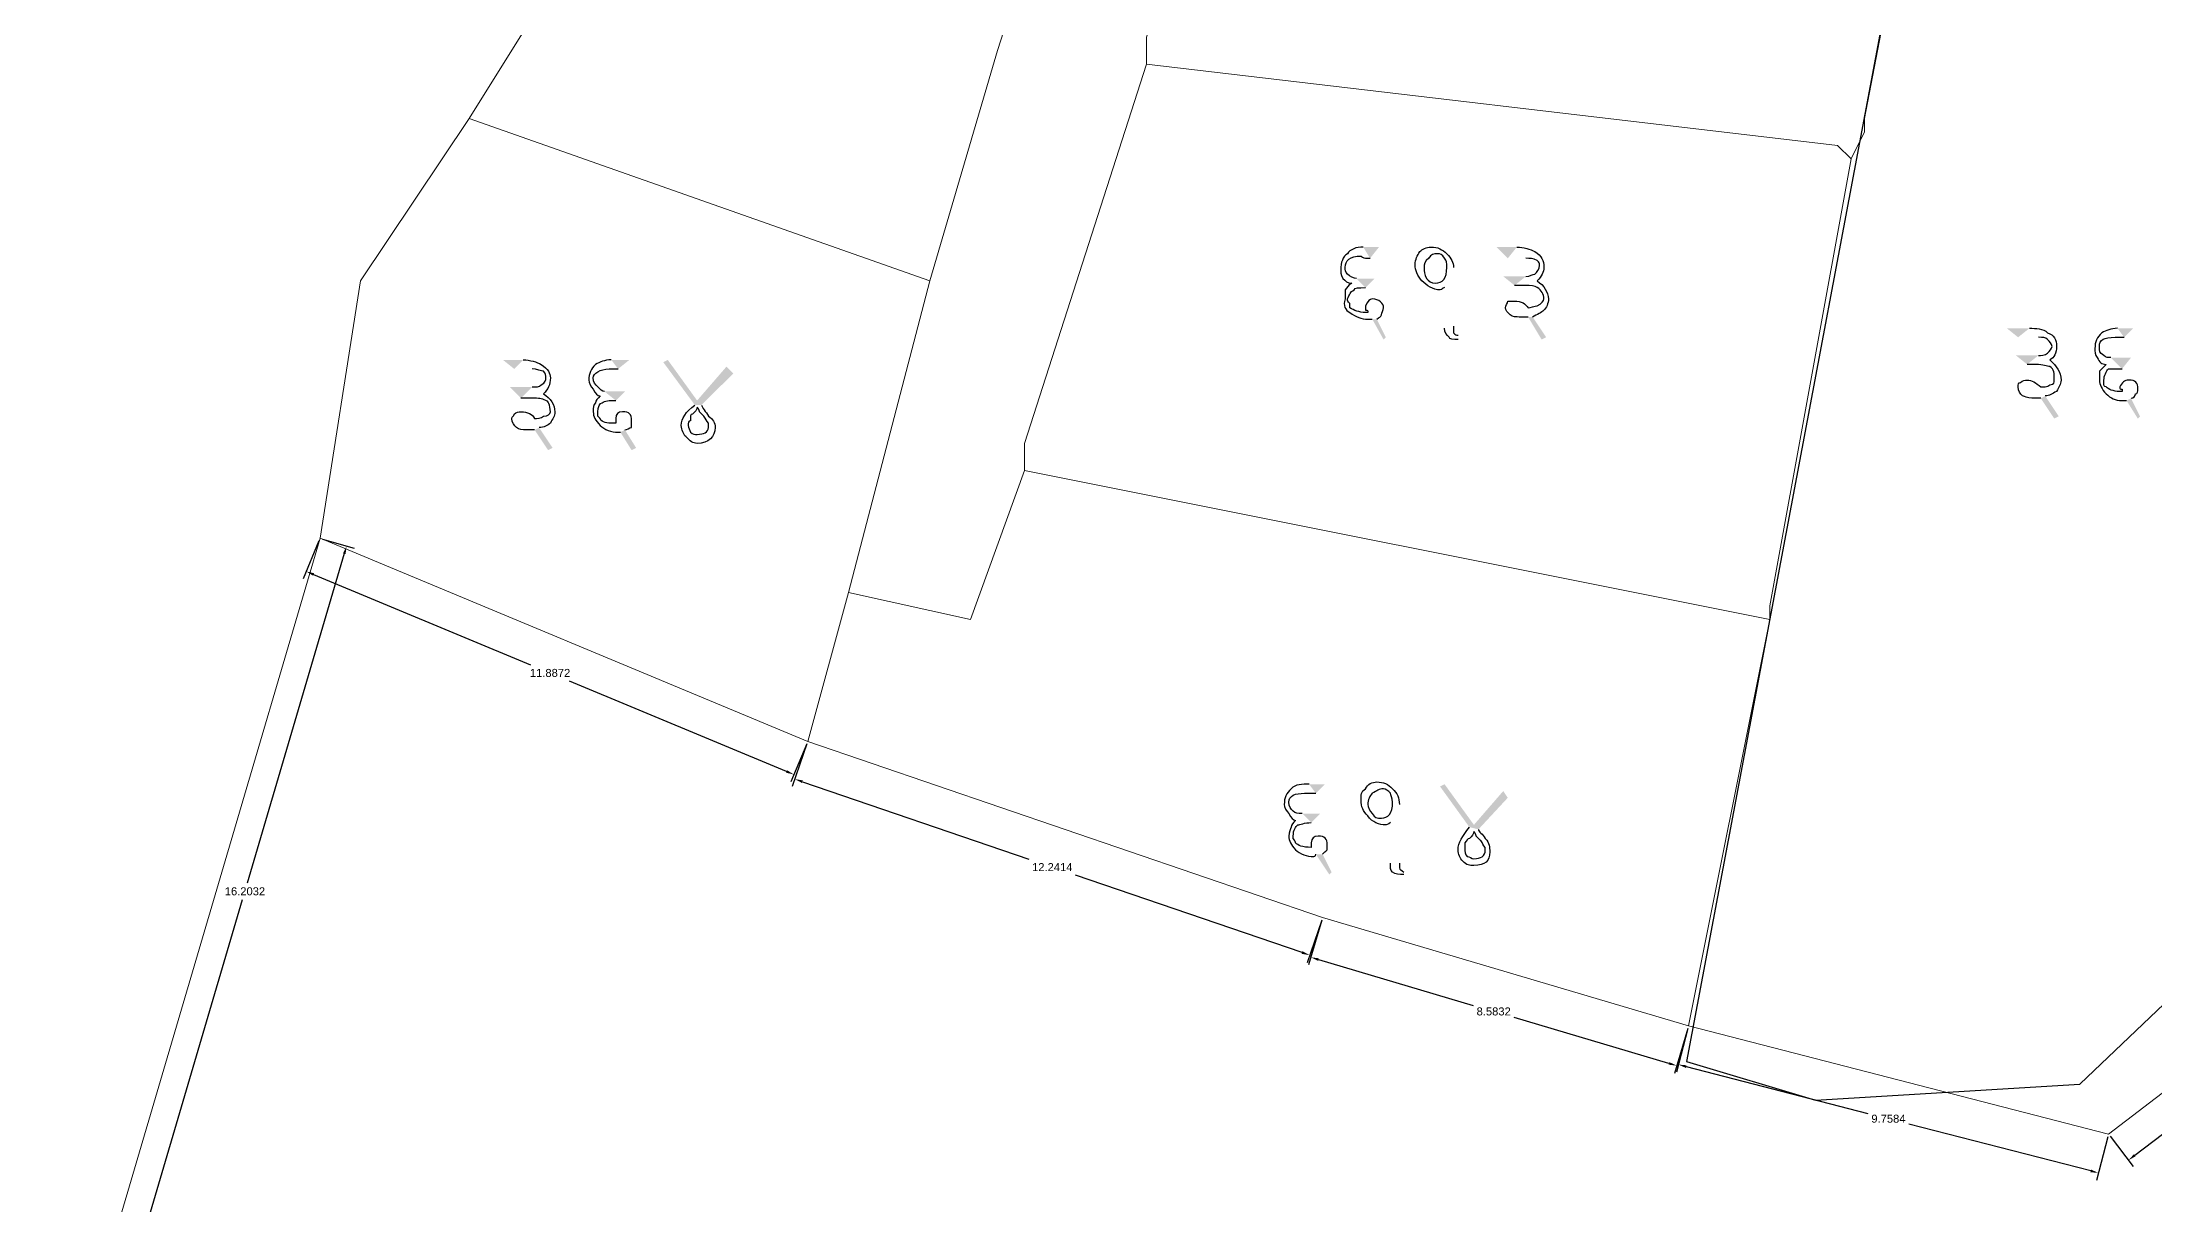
# Model space of a CAD drawing. Header units: metres. Extents: x 345912 to 349030, y 3061206 to 3061792.
# Drawn here: x 345987.88 to 346035.41, y 3061439.99 to 3061466.15 of the extents above; entities that cross this region are included whole.
import ezdxf

# ---------------------------------------------------------------- set-up
doc = ezdxf.new("R2010")
doc.units = ezdxf.units.M
doc.header["$MEASUREMENT"] = 0
doc.header["$PDMODE"] = 98
doc.header["$PDSIZE"] = 0.25
for name, color, linetype in [('Features', 5, 'Continuous'), ('PDF5_Geometry', 7, 'Continuous'), ('PDF5_Solid Fills', 7, 'Continuous')]:
    doc.layers.add(name, color=color, linetype=linetype)
doc.styles.get("Standard").update_dxf_attribs({"font": 'arial.ttf'})
doc.dimstyles.get("Standard").update_dxf_attribs({"dimtxt": 0.18, "dimasz": 0.18, "dimexe": 0.18, "dimexo": 0.0625, "dimgap": 0.09, "dimtad": 0, "dimtih": 1, "dimtoh": 1, "dimdec": 4, "dimzin": 0, "dimdsep": 46, "dimtxsty": 'Standard', "dimcen": 0.09, "dimadec": 0, "dimazin": 0, "dimtfac": 1, "dimtdec": 4, "dimtofl": 0, "dimtmove": 0, "dimatfit": 3, "dimfxl": 1, "dimtolj": 1, "dimtzin": 0, "dimarcsym": 0})

# ---------------------------------------------------------------- blocks, each defined once
blk = doc.blocks.new('*D44')
at = {"layer": 'Defpoints', "color": 0, "transparency": 16777216}
for p in [(345994.131, 3061454.992), (345989.559, 3061439.447), (345990.156, 3061439.272)]:
    blk.add_point(p, dxfattribs=at)
at = {"layer": 'Features', "color": 0, "lineweight": -2, "transparency": 16777216}
for p, q in [((345994.19, 3061454.974), (345994.901, 3061454.766)), ((345994.677, 3061454.644), (345992.495, 3061447.226)), ((345990.207, 3061439.444), (345992.388, 3061446.862)), ((345989.619, 3061439.43), (345990.329, 3061439.221))]:
    blk.add_line(p, q, dxfattribs=at)
at = {"layer": 'Features', "color": 0, "transparency": 16777216}
for points in [[(345994.648, 3061454.652), (345994.706, 3061454.635), (345994.728, 3061454.816)], [(345990.178, 3061439.453), (345990.235, 3061439.436), (345990.156, 3061439.272)]]:
    blk.add_solid(points, dxfattribs=at)
at = {"layer": 'Features', "color": 0, "transparency": 16777216, "insert": (345992.442, 3061447.044), "char_height": 0.18, "attachment_point": 5}
blk.add_mtext('\\A1;16.2032', dxfattribs=at)
blk = doc.blocks.new('*D57')
at = {"layer": 'Defpoints', "color": 0, "transparency": 16777216}
for p in [(346039.546, 3061445.543), (346034.364, 3061441.581), (346034.813, 3061440.994)]:
    blk.add_point(p, dxfattribs=at)
at = {"layer": 'Features', "color": 0, "lineweight": -2, "transparency": 16777216}
for p, q in [((346039.584, 3061445.494), (346040.104, 3061444.813)), ((346039.852, 3061444.847), (346037.642, 3061443.157)), ((346034.956, 3061441.103), (346037.166, 3061442.793)), ((346034.402, 3061441.531), (346034.922, 3061440.851))]:
    blk.add_line(p, q, dxfattribs=at)
at = {"layer": 'Features', "color": 0, "transparency": 16777216}
for points in [[(346039.833, 3061444.871), (346039.87, 3061444.823), (346039.995, 3061444.956)], [(346034.938, 3061441.127), (346034.974, 3061441.079), (346034.813, 3061440.994)]]:
    blk.add_solid(points, dxfattribs=at)
at = {"layer": 'Features', "color": 0, "transparency": 16777216, "insert": (346037.404, 3061442.975), "char_height": 0.18, "attachment_point": 5}
blk.add_mtext('\\A1;6.5230', dxfattribs=at)
blk = doc.blocks.new('*D58')
at = {"layer": 'Defpoints', "color": 0, "transparency": 16777216}
for p in [(346024.915, 3061444.019), (346024.69, 3061443.145), (346034.364, 3061441.581)]:
    blk.add_point(p, dxfattribs=at)
at = {"layer": 'Features', "color": 0, "lineweight": -2, "transparency": 16777216}
for p, q in [((346024.9, 3061443.959), (346024.645, 3061442.971)), ((346024.864, 3061443.1), (346028.951, 3061442.046)), ((346033.964, 3061440.752), (346029.877, 3061441.807)), ((346034.349, 3061441.52), (346034.094, 3061440.533))]:
    blk.add_line(p, q, dxfattribs=at)
at = {"layer": 'Features', "color": 0, "transparency": 16777216}
for points in [[(346024.872, 3061443.129), (346024.857, 3061443.071), (346024.69, 3061443.145)], [(346033.972, 3061440.781), (346033.957, 3061440.723), (346034.139, 3061440.707)]]:
    blk.add_solid(points, dxfattribs=at)
at = {"layer": 'Features', "color": 0, "transparency": 16777216, "insert": (346029.414, 3061441.926), "char_height": 0.18, "attachment_point": 5}
blk.add_mtext('\\A1;9.7584', dxfattribs=at)
blk = doc.blocks.new('*D59')
at = {"layer": 'Defpoints', "color": 0, "transparency": 16777216}
for p in [(346016.686, 3061446.458), (346016.42, 3061445.559), (346024.915, 3061444.019)]:
    blk.add_point(p, dxfattribs=at)
at = {"layer": 'Features', "color": 0, "lineweight": -2, "transparency": 16777216}
for p, q in [((346016.668, 3061446.398), (346016.368, 3061445.387)), ((346016.592, 3061445.508), (346020.072, 3061444.477)), ((346024.477, 3061443.172), (346020.997, 3061444.203)), ((346024.898, 3061443.959), (346024.598, 3061442.948))]:
    blk.add_line(p, q, dxfattribs=at)
at = {"layer": 'Features', "color": 0, "transparency": 16777216}
for points in [[(346016.601, 3061445.537), (346016.584, 3061445.48), (346016.42, 3061445.559)], [(346024.485, 3061443.201), (346024.468, 3061443.143), (346024.649, 3061443.121)]]:
    blk.add_solid(points, dxfattribs=at)
at = {"layer": 'Features', "color": 0, "transparency": 16777216, "insert": (346020.534, 3061444.34), "char_height": 0.18, "attachment_point": 5}
blk.add_mtext('\\A1;8.5832', dxfattribs=at)
blk = doc.blocks.new('*D60')
at = {"layer": 'Defpoints', "color": 0, "transparency": 16777216}
for p in [(346005.103, 3061450.42), (346004.813, 3061449.57), (346016.686, 3061446.458)]:
    blk.add_point(p, dxfattribs=at)
at = {"layer": 'Features', "color": 0, "lineweight": -2, "transparency": 16777216}
for p, q in [((346005.083, 3061450.361), (346004.754, 3061449.4)), ((346004.983, 3061449.512), (346010.079, 3061447.769)), ((346016.225, 3061445.666), (346011.129, 3061447.41)), ((346016.666, 3061446.399), (346016.337, 3061445.438))]:
    blk.add_line(p, q, dxfattribs=at)
at = {"layer": 'Features', "color": 0, "transparency": 16777216}
for points in [[(346004.993, 3061449.54), (346004.973, 3061449.484), (346004.813, 3061449.57)], [(346016.234, 3061445.695), (346016.215, 3061445.638), (346016.395, 3061445.608)]]:
    blk.add_solid(points, dxfattribs=at)
at = {"layer": 'Features', "color": 0, "transparency": 16777216, "insert": (346010.604, 3061447.589), "char_height": 0.18, "attachment_point": 5}
blk.add_mtext('\\A1;12.2414', dxfattribs=at)
blk = doc.blocks.new('*D61')
at = {"layer": 'Defpoints', "color": 0, "transparency": 16777216}
for p in [(345994.131, 3061454.992), (345993.819, 3061454.245), (346005.103, 3061450.42)]:
    blk.add_point(p, dxfattribs=at)
at = {"layer": 'Features', "color": 0, "lineweight": -2, "transparency": 16777216}
for p, q in [((345994.107, 3061454.934), (345993.75, 3061454.079)), ((345993.985, 3061454.176), (345998.869, 3061452.141)), ((346004.626, 3061449.742), (345999.742, 3061451.777)), ((346005.079, 3061450.362), (346004.723, 3061449.507))]:
    blk.add_line(p, q, dxfattribs=at)
at = {"layer": 'Features', "color": 0, "transparency": 16777216}
for points in [[(345993.997, 3061454.204), (345993.974, 3061454.148), (345993.819, 3061454.245)], [(346004.637, 3061449.77), (346004.614, 3061449.715), (346004.792, 3061449.673)]]:
    blk.add_solid(points, dxfattribs=at)
at = {"layer": 'Features', "color": 0, "transparency": 16777216, "insert": (345999.306, 3061451.959), "char_height": 0.18, "attachment_point": 5}
blk.add_mtext('\\A1;11.8872', dxfattribs=at)

msp = doc.modelspace()

# ---------------------------------------------------------------- hatches: boundary and pattern name
at = {"layer": 'PDF5_Solid Fills', "transparency": 33554559}
h = msp.add_hatch(color=256, dxfattribs=at)
h.paths.add_polyline_path([(346017.75254, 3061461.29123), (346017.95574, 3061461.54523), (346017.60014, 3061461.54523)], flags=0)
h.paths.add_polyline_path([(346017.80334, 3061459.91963), (346018.05734, 3061459.46243), (346018.10814, 3061459.51323), (346017.90494, 3061459.91963)], flags=0)
h.paths.add_polyline_path([(346017.65094, 3061460.63083), (346017.85414, 3061460.83403), (346017.44774, 3061460.83403)], flags=0)
h.paths.add_polyline_path([(346019.63214, 3061461.08803), (346019.63214, 3061459.76723)], flags=0)
h.paths.add_polyline_path([(346019.73374, 3061459.56403), (346019.73374, 3061459.46243)], flags=0)
h.paths.add_polyline_path([(346020.85134, 3061461.29123), (346020.59734, 3061461.54523), (346021.05454, 3061461.54523)], flags=0)
h.paths.add_polyline_path([(346021.41014, 3061459.97043), (346021.71494, 3061459.51323), (346021.61334, 3061459.46243), (346021.30854, 3061459.97043)], flags=0)
h.paths.add_polyline_path([(346021.00374, 3061460.68163), (346020.74974, 3061460.88483), (346021.25774, 3061460.88483)], flags=0)
h = msp.add_hatch(color=256, dxfattribs=at)
h.paths.add_polyline_path([(346032.33214, 3061459.51324), (346032.07814, 3061459.71644), (346032.58614, 3061459.71644)], flags=0)
h.paths.add_polyline_path([(346032.94174, 3061458.19244), (346033.24654, 3061457.73524), (346033.14494, 3061457.68444), (346032.84014, 3061458.14164)], flags=0)
h.paths.add_polyline_path([(346032.53534, 3061458.90364), (346032.28134, 3061459.10684), (346032.78934, 3061459.10684)], flags=0)
h.paths.add_polyline_path([(346034.71974, 3061459.51324), (346034.92294, 3061459.71644), (346034.56734, 3061459.71644)], flags=0)
h.paths.add_polyline_path([(346034.77054, 3061458.09084), (346035.02454, 3061457.68444), (346035.07534, 3061457.73524), (346034.87214, 3061458.14164)], flags=0)
h.paths.add_polyline_path([(346034.66894, 3061458.80204), (346034.87214, 3061459.05604), (346034.41494, 3061459.05604)], flags=0)
h = msp.add_hatch(color=256, dxfattribs=at)
h.paths.add_polyline_path([(345998.49933, 3061458.80204), (345998.24533, 3061459.00524), (345998.70253, 3061459.00524)], flags=0)
h.paths.add_polyline_path([(345999.05813, 3061457.48124), (345999.36293, 3061457.02404), (345999.26133, 3061456.97324), (345998.95653, 3061457.43044)], flags=0)
h.paths.add_polyline_path([(345998.65173, 3061458.14164), (345998.39773, 3061458.39564), (345998.90573, 3061458.39564)], flags=0)
h.paths.add_polyline_path([(346000.83613, 3061458.80204), (346001.09013, 3061459.00524), (346000.68373, 3061459.00524)], flags=0)
h.paths.add_polyline_path([(346000.88693, 3061457.37964), (346001.14093, 3061456.97324), (346001.24253, 3061457.02404), (346000.98853, 3061457.43044)], flags=0)
h.paths.add_polyline_path([(346000.78533, 3061458.09084), (346000.98853, 3061458.29404), (346000.53133, 3061458.29404)], flags=0)
h.paths.add_polyline_path([(346002.56333, 3061457.98924), (346001.85213, 3061458.95444), (346001.95373, 3061459.00524), (346002.61413, 3061458.09084), (346003.27453, 3061458.85284), (346003.42693, 3061458.70044), (346002.71573, 3061457.98924)], flags=0)
h = msp.add_hatch(color=256, dxfattribs=at)
h.paths.add_polyline_path([(346016.53334, 3061449.25164), (346016.73654, 3061449.45484), (346016.38094, 3061449.45484)], flags=0)
h.paths.add_polyline_path([(346016.53334, 3061447.88004), (346016.83814, 3061447.42284), (346016.88894, 3061447.47364), (346016.68574, 3061447.88004)], flags=0)
h.paths.add_polyline_path([(346016.43174, 3061448.59124), (346016.63494, 3061448.79444), (346016.22854, 3061448.79444)], flags=0)
h.paths.add_polyline_path([(346018.41294, 3061448.99764), (346018.41294, 3061447.67684)], flags=0)
h.paths.add_polyline_path([(346018.51454, 3061447.47364), (346018.51454, 3061447.42284)], flags=0)
h.paths.add_polyline_path([(346019.98774, 3061448.48964), (346019.32734, 3061449.40404), (346019.42894, 3061449.45484), (346020.08934, 3061448.54044), (346020.74974, 3061449.30244), (346020.85134, 3061449.15004), (346020.19094, 3061448.43884)], flags=0)

# ---------------------------------------------------------------- linework, layer by layer
at = {"layer": 'Features'}
msp.add_lwpolyline([(346032.53534, 3061483.94804), (346024.87015, 3061443.21466), (346027.77735, 3061442.34326), (346033.71798, 3061442.70616), (346035.6179, 3061444.51001), (346036.91594, 3061445.74622), (346045.85265, 3061451.25324), (346050.46043, 3061452.79732), (346059.90278, 3061464.97268), (346059.12793, 3061467.56854), (346059.12956, 3061469.2981), (346058.95092, 3061473.41915), (346060.41041, 3061480.11511), (346060.45177, 3061480.3071), (346053.06156, 3061481.89932), (346032.53534, 3061483.94804)], dxfattribs=at)
at = {"layer": 'PDF5_Geometry', "lineweight": 9}
for points in [[(346004.18894, 3061484.55764), (346000.83614, 3061472.97524), (345999.00733, 3061466.87924), (345997.48334, 3061464.44084), (345995.04494, 3061460.78324), (345994.13054, 3061454.99204), (345989.55854, 3061439.44724), (345988.03454, 3061434.26564), (345986.81534, 3061429.69364), (345984.37694, 3061420.85444), (345983.46254, 3061419.94004), (345975.23294, 3061419.63524), (345963.34574, 3061419.94004), (345961.82174, 3061420.54964), (345961.82174, 3061438.53284), (345963.34574, 3061454.38244), (345963.04094, 3061458.34484), (345961.82174, 3061473.88964), (345959.99294, 3061484.25284), (345962.12654, 3061484.86244), (345968.22254, 3061485.16724), (345977.36654, 3061485.16724), (345989.55854, 3061485.16724), (345999.31214, 3061484.55764)], [(346004.18894, 3061484.55764), (346000.83614, 3061472.97524), (345999.00733, 3061466.87924), (345997.48334, 3061464.44084), (345995.04494, 3061460.78324), (345994.13054, 3061454.99204), (345989.55854, 3061439.44724), (345988.03454, 3061434.26564), (345986.81534, 3061429.69364), (345984.37694, 3061420.85444), (345983.46254, 3061419.94004), (345975.23294, 3061419.63524), (345963.34574, 3061419.94004), (345961.82174, 3061420.54964), (345961.82174, 3061438.53284), (345963.34574, 3061454.38244), (345963.04094, 3061458.34484), (345961.82174, 3061473.88964), (345959.99294, 3061484.25284), (345962.12654, 3061484.86244), (345968.22254, 3061485.16724), (345977.36654, 3061485.16724), (345989.55854, 3061485.16724), (345999.31214, 3061484.55764)], [(346015.16174, 3061483.94804), (346009.37054, 3061465.96484), (346007.84653, 3061460.78324), (345997.48334, 3061464.44084), (345999.00733, 3061466.87924), (346000.83614, 3061472.97524), (346004.18894, 3061484.55764)], [(346015.16174, 3061483.94804), (346009.37054, 3061465.96484), (346007.84653, 3061460.78324), (345997.48334, 3061464.44084), (345999.00733, 3061466.87924), (346000.83614, 3061472.97524), (346004.18894, 3061484.55764)], [(346018.20974, 3061483.94804), (346015.77134, 3061476.32804), (346015.77134, 3061476.02324), (346015.77134, 3061475.71844), (346014.85694, 3061473.28004), (346012.72334, 3061466.26964), (346012.72334, 3061465.66004), (346009.98013, 3061457.12564), (346009.98013, 3061456.51604), (346008.76094, 3061453.16324), (346006.01774, 3061453.77284), (346007.84653, 3061460.78324), (346009.37054, 3061465.96484), (346015.16174, 3061483.94804)], [(346018.20974, 3061483.94804), (346015.77134, 3061476.32804), (346015.77134, 3061476.02324), (346015.77134, 3061475.71844), (346014.85694, 3061473.28004), (346012.72334, 3061466.26964), (346012.72334, 3061465.66004), (346009.98013, 3061457.12564), (346009.98013, 3061456.51604), (346008.76094, 3061453.16324), (346006.01774, 3061453.77284), (346007.84653, 3061460.78324), (346009.37054, 3061465.96484), (346015.16174, 3061483.94804)], [(346045.94653, 3061483.03364), (346040.76494, 3061453.46804), (346039.54574, 3061445.54324), (346034.36414, 3061441.58084), (346024.91534, 3061444.01924), (346026.74414, 3061453.16324), (346026.74414, 3061453.46804), (346028.57293, 3061463.52644), (346028.87774, 3061464.13604), (346028.87774, 3061464.44084), (346030.40174, 3061472.36564), (346030.70653, 3061474.19444), (346030.70653, 3061474.49924), (346032.53534, 3061483.94804)], [(346045.94653, 3061483.03364), (346040.76494, 3061453.46804), (346039.54574, 3061445.54324), (346034.36414, 3061441.58084), (346024.91534, 3061444.01924), (346026.74414, 3061453.16324), (346026.74414, 3061453.46804), (346028.57293, 3061463.52644), (346028.87774, 3061464.13604), (346028.87774, 3061464.44084), (346030.40174, 3061472.36564), (346030.70653, 3061474.19444), (346030.70653, 3061474.49924), (346032.53534, 3061483.94804)], [(346030.40174, 3061472.36564), (346028.87774, 3061464.44084), (346028.87774, 3061464.13604), (346028.57293, 3061463.52644), (346028.26814, 3061463.83123), (346012.72334, 3061465.66004), (346012.72334, 3061466.26964), (346014.85694, 3061473.28004)], [(346030.40174, 3061472.36564), (346028.87774, 3061464.44084), (346028.87774, 3061464.13604), (346028.57293, 3061463.52644), (346028.26814, 3061463.83123), (346012.72334, 3061465.66004), (346012.72334, 3061466.26964), (346014.85694, 3061473.28004)], [(346028.57293, 3061463.52644), (346026.74414, 3061453.46804), (346026.74414, 3061453.16324), (346009.98013, 3061456.51604), (346009.98013, 3061457.12564), (346012.72334, 3061465.66004), (346028.26814, 3061463.83123)], [(346028.57293, 3061463.52644), (346026.74414, 3061453.46804), (346026.74414, 3061453.16324), (346009.98013, 3061456.51604), (346009.98013, 3061457.12564), (346012.72334, 3061465.66004), (346028.26814, 3061463.83123)], [(346007.84653, 3061460.78324), (346006.01774, 3061453.77284), (346005.10334, 3061450.42004), (345994.13054, 3061454.99204), (345995.04494, 3061460.78324), (345997.48334, 3061464.44084)], [(346007.84653, 3061460.78324), (346006.01774, 3061453.77284), (346005.10334, 3061450.42004), (345994.13054, 3061454.99204), (345995.04494, 3061460.78324), (345997.48334, 3061464.44084)], [(346026.74414, 3061453.16324), (346024.91534, 3061444.01924), (346016.68574, 3061446.45764), (346005.10334, 3061450.42004), (346006.01774, 3061453.77284), (346008.76094, 3061453.16324), (346009.98013, 3061456.51604)], [(346026.74414, 3061453.16324), (346024.91534, 3061444.01924), (346016.68574, 3061446.45764), (346005.10334, 3061450.42004), (346006.01774, 3061453.77284), (346008.76094, 3061453.16324), (346009.98013, 3061456.51604)], [(346058.74814, 3061449.50564), (346056.91933, 3061435.78964), (346054.78574, 3061422.68324), (346022.17214, 3061428.47444), (345988.03454, 3061434.26564), (345989.55854, 3061439.44724), (345994.13054, 3061454.99204), (346005.10334, 3061450.42004), (346016.68574, 3061446.45764), (346024.91534, 3061444.01924), (346034.36414, 3061441.58084), (346039.54574, 3061445.54324), (346041.98414, 3061446.76244), (346045.03214, 3061449.81044), (346046.86094, 3061451.02964), (346049.29933, 3061451.33444), (346052.95694, 3061452.24884), (346059.66254, 3061455.60164)], [(346058.74814, 3061449.50564), (346056.91933, 3061435.78964), (346054.78574, 3061422.68324), (346022.17214, 3061428.47444), (345988.03454, 3061434.26564), (345989.55854, 3061439.44724), (345994.13054, 3061454.99204), (346005.10334, 3061450.42004), (346016.68574, 3061446.45764), (346024.91534, 3061444.01924), (346034.36414, 3061441.58084), (346039.54574, 3061445.54324), (346041.98414, 3061446.76244), (346045.03214, 3061449.81044), (346046.86094, 3061451.02964), (346049.29933, 3061451.33444), (346052.95694, 3061452.24884), (346059.66254, 3061455.60164)]]:
    msp.add_lwpolyline(points, close=True, dxfattribs=at)
at = {"layer": 'PDF5_Geometry', "lineweight": 25}
for points in [[(346017.60014, 3061461.54523), (346017.44774, 3061461.54523), (346017.29534, 3061461.49443), (346017.24454, 3061461.39283)], [(346018.87014, 3061461.44363), (346018.92094, 3061461.49443), (346019.02254, 3061461.54523), (346019.12414, 3061461.54523)], [(346019.12414, 3061461.54523), (346019.27654, 3061461.54523), (346019.37814, 3061461.49443), (346019.47974, 3061461.39283)], [(346021.05454, 3061461.54523), (346021.20694, 3061461.54523), (346021.35934, 3061461.49443), (346021.46094, 3061461.44363)], [(346017.24454, 3061461.39283), (346017.14294, 3061461.34203), (346017.09214, 3061461.18963), (346017.09214, 3061461.03723)], [(346017.09214, 3061461.03723), (346017.09214, 3061460.98643), (346017.09214, 3061460.93563), (346017.14294, 3061460.83403)], [(346017.19374, 3061461.08803), (346017.19374, 3061461.24043), (346017.29534, 3061461.34203), (346017.54934, 3061461.34203)], [(346017.24454, 3061460.93563), (346017.19374, 3061460.98643), (346017.19374, 3061461.03723), (346017.19374, 3061461.08803)], [(346017.54934, 3061461.34203), (346017.54934, 3061461.34203), (346017.60014, 3061461.29123), (346017.65094, 3061461.29123)], [(346017.65094, 3061461.29123), (346017.70174, 3061461.29123), (346017.75254, 3061461.29123), (346017.75254, 3061461.29123)], [(346018.76854, 3061461.13883), (346018.76854, 3061461.29123), (346018.81934, 3061461.34203), (346018.87014, 3061461.44363)], [(346018.92094, 3061460.78323), (346018.81934, 3061460.88483), (346018.76854, 3061461.03723), (346018.76854, 3061461.13883)], [(346019.07334, 3061461.29123), (346018.97174, 3061461.24043), (346018.97174, 3061461.13883), (346018.97174, 3061461.08803)], [(346018.97174, 3061461.08803), (346018.97174, 3061460.98643), (346018.97174, 3061460.93563), (346019.02254, 3061460.83403)], [(346019.27654, 3061461.39283), (346019.17494, 3061461.39283), (346019.12414, 3061461.39283), (346019.07334, 3061461.29123)], [(346019.22574, 3061460.73243), (346019.37814, 3061460.73243), (346019.47974, 3061460.83403), (346019.47974, 3061461.08803)], [(346019.42894, 3061461.29123), (346019.37814, 3061461.39283), (346019.32734, 3061461.39283), (346019.27654, 3061461.39283)], [(346019.47974, 3061461.08803), (346019.47974, 3061461.18963), (346019.47974, 3061461.24043), (346019.42894, 3061461.29123)], [(346019.47974, 3061461.39283), (346019.58134, 3061461.29123), (346019.63214, 3061461.18963), (346019.63214, 3061461.08803)], [(346021.51174, 3061461.24043), (346021.41014, 3061461.29123), (346021.35934, 3061461.29123), (346021.25774, 3061461.29123)], [(346021.46094, 3061461.44363), (346021.61334, 3061461.34203), (346021.66414, 3061461.24043), (346021.66414, 3061461.08803)], [(346021.46094, 3061460.93563), (346021.51174, 3061460.98643), (346021.56254, 3061461.03723), (346021.56254, 3061461.13883)], [(346021.56254, 3061461.13883), (346021.56254, 3061461.18963), (346021.56254, 3061461.18963), (346021.51174, 3061461.24043)], [(346021.66414, 3061461.08803), (346021.66414, 3061460.98643), (346021.61334, 3061460.88483), (346021.51174, 3061460.78323)], [(346017.14294, 3061460.83403), (346017.19374, 3061460.78323), (346017.24454, 3061460.73243), (346017.34614, 3061460.73243)], [(346017.34614, 3061460.73243), (346017.24454, 3061460.68163), (346017.24454, 3061460.63083), (346017.19374, 3061460.58003)], [(346017.19374, 3061460.58003), (346017.19374, 3061460.52923), (346017.19374, 3061460.42763), (346017.19374, 3061460.37683)], [(346017.44774, 3061460.83403), (346017.39694, 3061460.83403), (346017.29534, 3061460.88483), (346017.24454, 3061460.93563)], [(346017.24454, 3061460.37683), (346017.29534, 3061460.47843), (346017.29534, 3061460.52923), (346017.39694, 3061460.58003)], [(346017.39694, 3061460.58003), (346017.39694, 3061460.63083), (346017.49854, 3061460.63083), (346017.65094, 3061460.63083)], [(346019.32734, 3061460.58003), (346019.17494, 3061460.58003), (346019.02254, 3061460.68163), (346018.92094, 3061460.78323)], [(346019.02254, 3061460.83403), (346019.07334, 3061460.78323), (346019.12414, 3061460.73243), (346019.22574, 3061460.73243)], [(346019.42894, 3061460.63083), (346019.37814, 3061460.63083), (346019.37814, 3061460.58003), (346019.32734, 3061460.58003)], [(346021.10534, 3061460.68163), (346021.05454, 3061460.68163), (346021.05454, 3061460.68163), (346021.00374, 3061460.68163)], [(346021.25774, 3061460.68163), (346021.20694, 3061460.68163), (346021.15614, 3061460.68163), (346021.10534, 3061460.68163)], [(346021.25774, 3061460.88483), (346021.35934, 3061460.88483), (346021.41014, 3061460.93563), (346021.46094, 3061460.93563)], [(346021.51174, 3061460.63083), (346021.46094, 3061460.68163), (346021.35934, 3061460.68163), (346021.25774, 3061460.68163)], [(346021.51174, 3061460.78323), (346021.66414, 3061460.68163), (346021.76574, 3061460.52923), (346021.76574, 3061460.37683)], [(346021.66414, 3061460.37683), (346021.66414, 3061460.47843), (346021.61334, 3061460.58003), (346021.51174, 3061460.63083)], [(346017.19374, 3061460.37683), (346017.14294, 3061460.22443), (346017.19374, 3061460.12283), (346017.29534, 3061460.07203)], [(346017.29534, 3061460.27523), (346017.24454, 3061460.32603), (346017.24454, 3061460.32603), (346017.24454, 3061460.37683)], [(346017.29534, 3061460.17363), (346017.29534, 3061460.17363), (346017.29534, 3061460.22443), (346017.29534, 3061460.27523)], [(346017.65094, 3061460.07203), (346017.49854, 3061460.07203), (346017.39694, 3061460.12283), (346017.29534, 3061460.17363)], [(346017.29534, 3061460.07203), (346017.44774, 3061459.97043), (346017.54934, 3061459.91963), (346017.70174, 3061459.91963)], [(346017.80334, 3061460.37683), (346017.75254, 3061460.37683), (346017.70174, 3061460.32603), (346017.65094, 3061460.22443)], [(346017.65094, 3061460.22443), (346017.65094, 3061460.17363), (346017.65094, 3061460.17363), (346017.65094, 3061460.17363)], [(346017.65094, 3061460.17363), (346017.65094, 3061460.17363), (346017.65094, 3061460.12283), (346017.65094, 3061460.12283)], [(346017.65094, 3061460.12283), (346017.70174, 3061460.12283), (346017.70174, 3061460.12283), (346017.70174, 3061460.07203)], [(346017.70174, 3061460.07203), (346017.65094, 3061460.07203), (346017.65094, 3061460.07203), (346017.65094, 3061460.07203)], [(346018.05734, 3061460.17363), (346018.05734, 3061460.27523), (346017.95574, 3061460.37683), (346017.80334, 3061460.37683)], [(346018.00654, 3061460.02123), (346018.00654, 3061460.07203), (346018.05734, 3061460.12283), (346018.05734, 3061460.17363)], [(346020.80054, 3061460.17363), (346020.80054, 3061460.22443), (346020.85134, 3061460.27523), (346020.85134, 3061460.32603)], [(346020.90214, 3061460.02123), (346020.85134, 3061460.07203), (346020.80054, 3061460.12283), (346020.80054, 3061460.17363)], [(346020.85134, 3061460.32603), (346020.90214, 3061460.32603), (346020.95294, 3061460.32603), (346021.00374, 3061460.32603)], [(346021.00374, 3061460.32603), (346021.15614, 3061460.32603), (346021.25774, 3061460.27523), (346021.30854, 3061460.17363)], [(346021.30854, 3061460.17363), (346021.35934, 3061460.17363), (346021.46094, 3061460.22443), (346021.51174, 3061460.22443)], [(346021.66414, 3061460.12283), (346021.61334, 3061460.07203), (346021.51174, 3061460.02123), (346021.41014, 3061459.97043)], [(346021.51174, 3061460.22443), (346021.61334, 3061460.27523), (346021.66414, 3061460.32603), (346021.66414, 3061460.37683)], [(346021.76574, 3061460.37683), (346021.76574, 3061460.27523), (346021.71494, 3061460.17363), (346021.66414, 3061460.12283)], [(346017.70174, 3061459.91963), (346017.75254, 3061459.91963), (346017.75254, 3061459.91963), (346017.80334, 3061459.91963)], [(346017.90494, 3061459.91963), (346017.95574, 3061459.97043), (346018.00654, 3061459.97043), (346018.00654, 3061460.02123)], [(346019.53054, 3061459.51323), (346019.47974, 3061459.56403), (346019.42894, 3061459.61483), (346019.42894, 3061459.71643)], [(346019.63214, 3061459.76723), (346019.63214, 3061459.66563), (346019.63214, 3061459.61483), (346019.63214, 3061459.61483)], [(346019.63214, 3061459.61483), (346019.68294, 3061459.56403), (346019.68294, 3061459.56403), (346019.73374, 3061459.56403)], [(346021.10534, 3061459.97043), (346021.05454, 3061459.97043), (346020.95294, 3061459.97043), (346020.90214, 3061460.02123)], [(346021.30854, 3061459.97043), (346021.25774, 3061459.97043), (346021.20694, 3061459.97043), (346021.10534, 3061459.97043)], [(346032.58614, 3061459.71644), (346032.73854, 3061459.71644), (346032.89094, 3061459.71644), (346032.99254, 3061459.61484)], [(346032.99254, 3061459.61484), (346033.14494, 3061459.56404), (346033.19574, 3061459.46244), (346033.19574, 3061459.31004)], [(346034.21174, 3061459.61484), (346034.11014, 3061459.51324), (346034.05934, 3061459.41164), (346034.05934, 3061459.25924)], [(346034.56734, 3061459.71644), (346034.41494, 3061459.71644), (346034.31334, 3061459.66564), (346034.21174, 3061459.61484)], [(346019.73374, 3061459.46243), (346019.63214, 3061459.46243), (346019.53054, 3061459.46243), (346019.53054, 3061459.51323)], [(346032.99254, 3061459.46244), (346032.94174, 3061459.51324), (346032.89094, 3061459.51324), (346032.78934, 3061459.51324)], [(346032.78934, 3061459.10684), (346032.84014, 3061459.10684), (346032.94174, 3061459.10684), (346032.99254, 3061459.15764)], [(346033.09414, 3061459.31004), (346033.09414, 3061459.36084), (346033.04334, 3061459.41164), (346032.99254, 3061459.46244)], [(346032.99254, 3061459.15764), (346033.04334, 3061459.20844), (346033.09414, 3061459.25924), (346033.09414, 3061459.31004)], [(346033.19574, 3061459.31004), (346033.19574, 3061459.15764), (346033.14494, 3061459.05604), (346033.04334, 3061459.00524)], [(346034.05934, 3061459.25924), (346034.05934, 3061459.20844), (346034.05934, 3061459.10684), (346034.11014, 3061459.05604)], [(346034.16094, 3061459.31004), (346034.16094, 3061459.46244), (346034.26254, 3061459.51324), (346034.51654, 3061459.51324)], [(346034.26254, 3061459.10684), (346034.16094, 3061459.15764), (346034.16094, 3061459.20844), (346034.16094, 3061459.31004)], [(346034.41494, 3061459.05604), (346034.36414, 3061459.05604), (346034.31334, 3061459.05604), (346034.26254, 3061459.10684)], [(346034.51654, 3061459.51324), (346034.51654, 3061459.51324), (346034.56734, 3061459.51324), (346034.61814, 3061459.51324)], [(346034.61814, 3061459.51324), (346034.66894, 3061459.51324), (346034.71974, 3061459.51324), (346034.71974, 3061459.51324)], [(345998.70253, 3061459.00524), (345998.85493, 3061459.00524), (345999.00733, 3061458.95444), (345999.10893, 3061458.90364)], [(345999.15973, 3061458.75124), (345999.10893, 3061458.75124), (345999.00733, 3061458.80204), (345998.90573, 3061458.80204)], [(345999.10893, 3061458.90364), (345999.26133, 3061458.80204), (345999.31213, 3061458.70044), (345999.31213, 3061458.59884)], [(345999.21053, 3061458.59884), (345999.21053, 3061458.64964), (345999.21053, 3061458.70044), (345999.15973, 3061458.75124)], [(346000.32813, 3061458.90364), (346000.22653, 3061458.80204), (346000.17573, 3061458.70044), (346000.17573, 3061458.54804)], [(346000.27733, 3061458.59884), (346000.27733, 3061458.70044), (346000.42973, 3061458.80204), (346000.63293, 3061458.80204)], [(346000.68373, 3061459.00524), (346000.53133, 3061459.00524), (346000.42973, 3061458.95444), (346000.32813, 3061458.90364)], [(346000.63293, 3061458.80204), (346000.68373, 3061458.80204), (346000.73453, 3061458.80204), (346000.78533, 3061458.80204)], [(346000.78533, 3061458.80204), (346000.78533, 3061458.80204), (346000.83613, 3061458.80204), (346000.83613, 3061458.80204)], [(346032.63694, 3061458.90364), (346032.58614, 3061458.90364), (346032.53534, 3061458.90364), (346032.53534, 3061458.90364)], [(346032.73854, 3061458.90364), (346032.73854, 3061458.90364), (346032.68774, 3061458.90364), (346032.63694, 3061458.90364)], [(346033.04334, 3061458.85284), (346032.99254, 3061458.85284), (346032.89094, 3061458.90364), (346032.73854, 3061458.90364)], [(346033.04334, 3061459.00524), (346033.19574, 3061458.85284), (346033.29734, 3061458.75124), (346033.29734, 3061458.54804)], [(346033.14494, 3061458.54804), (346033.14494, 3061458.70044), (346033.14494, 3061458.80204), (346033.04334, 3061458.85284)], [(346034.11014, 3061459.05604), (346034.16094, 3061458.95444), (346034.21174, 3061458.90364), (346034.31334, 3061458.90364)], [(346034.31334, 3061458.90364), (346034.26254, 3061458.85284), (346034.21174, 3061458.80204), (346034.16094, 3061458.75124)], [(346034.16094, 3061458.75124), (346034.16094, 3061458.70044), (346034.16094, 3061458.64964), (346034.16094, 3061458.54804)], [(346034.26254, 3061458.54804), (346034.26254, 3061458.64964), (346034.31334, 3061458.75124), (346034.36414, 3061458.80204)], [(346034.36414, 3061458.80204), (346034.41494, 3061458.80204), (346034.51654, 3061458.80204), (346034.66894, 3061458.80204)], [(345998.80413, 3061458.14164), (345998.75333, 3061458.14164), (345998.70253, 3061458.14164), (345998.65173, 3061458.14164)], [(345998.90573, 3061458.14164), (345998.85493, 3061458.14164), (345998.85493, 3061458.14164), (345998.80413, 3061458.14164)], [(345998.90573, 3061458.39564), (345999.00733, 3061458.39564), (345999.05813, 3061458.39564), (345999.10893, 3061458.44644)], [(345999.21053, 3061458.09084), (345999.10893, 3061458.14164), (345999.05813, 3061458.14164), (345998.90573, 3061458.14164)], [(345999.10893, 3061458.44644), (345999.21053, 3061458.49724), (345999.21053, 3061458.54804), (345999.21053, 3061458.59884)], [(345999.31213, 3061458.59884), (345999.31213, 3061458.44644), (345999.26133, 3061458.34484), (345999.15973, 3061458.24324)], [(345999.15973, 3061458.24324), (345999.31213, 3061458.14164), (345999.41373, 3061457.98924), (345999.41373, 3061457.83684)], [(346000.17573, 3061458.54804), (346000.17573, 3061458.49724), (346000.22653, 3061458.39564), (346000.27733, 3061458.34484)], [(346000.37893, 3061458.39564), (346000.32813, 3061458.44644), (346000.27733, 3061458.49724), (346000.27733, 3061458.59884)], [(346000.27733, 3061458.34484), (346000.32813, 3061458.24324), (346000.37893, 3061458.19244), (346000.42973, 3061458.19244)], [(346000.42973, 3061458.19244), (346000.37893, 3061458.14164), (346000.32813, 3061458.09084), (346000.32813, 3061458.04004)], [(346000.53133, 3061458.29404), (346000.48053, 3061458.29404), (346000.42973, 3061458.34484), (346000.37893, 3061458.39564)], [(346032.33214, 3061458.39564), (346032.33214, 3061458.44644), (346032.33214, 3061458.49724), (346032.38294, 3061458.49724)], [(346032.43374, 3061458.19244), (346032.38294, 3061458.24324), (346032.33214, 3061458.29404), (346032.33214, 3061458.39564)], [(346032.38294, 3061458.49724), (346032.43374, 3061458.54804), (346032.48454, 3061458.54804), (346032.53534, 3061458.54804)], [(346032.63694, 3061458.14164), (346032.53534, 3061458.14164), (346032.48454, 3061458.19244), (346032.43374, 3061458.19244)], [(346032.53534, 3061458.54804), (346032.63694, 3061458.54804), (346032.73854, 3061458.49724), (346032.84014, 3061458.39564)], [(346032.84014, 3061458.14164), (346032.78934, 3061458.14164), (346032.68774, 3061458.14164), (346032.63694, 3061458.14164)], [(346032.84014, 3061458.39564), (346032.89094, 3061458.39564), (346032.99254, 3061458.39564), (346033.04334, 3061458.44644)], [(346033.19574, 3061458.29404), (346033.09414, 3061458.24324), (346033.04334, 3061458.19244), (346032.94174, 3061458.19244)], [(346033.04334, 3061458.44644), (346033.14494, 3061458.44644), (346033.14494, 3061458.49724), (346033.14494, 3061458.54804)], [(346033.29734, 3061458.54804), (346033.29734, 3061458.44644), (346033.24654, 3061458.39564), (346033.19574, 3061458.29404)], [(346034.16094, 3061458.54804), (346034.16094, 3061458.44644), (346034.21174, 3061458.34484), (346034.31334, 3061458.24324)], [(346034.26254, 3061458.44644), (346034.26254, 3061458.49724), (346034.26254, 3061458.54804), (346034.26254, 3061458.54804)], [(346034.31334, 3061458.39564), (346034.26254, 3061458.39564), (346034.26254, 3061458.44644), (346034.26254, 3061458.44644)], [(346034.61814, 3061458.29404), (346034.46574, 3061458.29404), (346034.36414, 3061458.34484), (346034.31334, 3061458.39564)], [(346034.31334, 3061458.24324), (346034.41494, 3061458.14164), (346034.51654, 3061458.09084), (346034.66894, 3061458.09084)], [(346034.82134, 3061458.54804), (346034.71974, 3061458.54804), (346034.66894, 3061458.49724), (346034.61814, 3061458.39564)], [(346034.61814, 3061458.39564), (346034.61814, 3061458.34484), (346034.61814, 3061458.34484), (346034.66894, 3061458.34484)], [(346034.66894, 3061458.29404), (346034.66894, 3061458.29404), (346034.61814, 3061458.29404), (346034.61814, 3061458.29404)], [(346034.66894, 3061458.34484), (346034.66894, 3061458.29404), (346034.66894, 3061458.29404), (346034.66894, 3061458.29404)], [(346035.02454, 3061458.34484), (346035.02454, 3061458.49724), (346034.97374, 3061458.54804), (346034.82134, 3061458.54804)], [(346034.87214, 3061458.14164), (346034.92294, 3061458.14164), (346034.97374, 3061458.19244), (346034.97374, 3061458.24324)], [(346034.97374, 3061458.24324), (346035.02454, 3061458.24324), (346035.02454, 3061458.29404), (346035.02454, 3061458.34484)], [(345998.44853, 3061457.68444), (345998.44853, 3061457.73524), (345998.49933, 3061457.73524), (345998.49933, 3061457.78604)], [(345998.55013, 3061457.48124), (345998.49933, 3061457.53204), (345998.44853, 3061457.58284), (345998.44853, 3061457.68444)], [(345998.49933, 3061457.78604), (345998.55013, 3061457.83684), (345998.60093, 3061457.83684), (345998.65173, 3061457.83684)], [(345998.65173, 3061457.83684), (345998.80413, 3061457.83684), (345998.90573, 3061457.78604), (345998.95653, 3061457.68444)], [(345998.95653, 3061457.68444), (345999.00733, 3061457.68444), (345999.10893, 3061457.68444), (345999.15973, 3061457.73524)], [(345999.15973, 3061457.73524), (345999.26133, 3061457.73524), (345999.31213, 3061457.78604), (345999.31213, 3061457.83684)], [(345999.31213, 3061457.83684), (345999.31213, 3061457.98924), (345999.26133, 3061458.09084), (345999.21053, 3061458.09084)], [(345999.41373, 3061457.83684), (345999.41373, 3061457.73524), (345999.36293, 3061457.68444), (345999.31213, 3061457.58284)], [(346000.32813, 3061458.04004), (346000.27733, 3061457.98924), (346000.27733, 3061457.93844), (346000.27733, 3061457.83684)], [(346000.27733, 3061457.83684), (346000.27733, 3061457.73524), (346000.32813, 3061457.63364), (346000.42973, 3061457.53204)], [(346000.37893, 3061457.83684), (346000.37893, 3061457.93844), (346000.42973, 3061458.04004), (346000.48053, 3061458.04004)], [(346000.37893, 3061457.73524), (346000.37893, 3061457.78604), (346000.37893, 3061457.83684), (346000.37893, 3061457.83684)], [(346000.42973, 3061457.68444), (346000.42973, 3061457.68444), (346000.42973, 3061457.68444), (346000.37893, 3061457.73524)], [(346000.73453, 3061457.58284), (346000.58213, 3061457.58284), (346000.48053, 3061457.58284), (346000.42973, 3061457.68444)], [(346000.48053, 3061458.04004), (346000.53133, 3061458.09084), (346000.63293, 3061458.09084), (346000.78533, 3061458.09084)], [(346000.93773, 3061457.83684), (346000.83613, 3061457.83684), (346000.78533, 3061457.78604), (346000.78533, 3061457.68444)], [(346000.78533, 3061457.68444), (346000.78533, 3061457.63364), (346000.78533, 3061457.63364), (346000.78533, 3061457.63364)], [(346001.14093, 3061457.63364), (346001.14093, 3061457.78604), (346001.09013, 3061457.83684), (346000.93773, 3061457.83684)], [(346002.25853, 3061457.53204), (346002.25853, 3061457.68444), (346002.36013, 3061457.83684), (346002.56333, 3061457.98924)], [(346002.51253, 3061457.78604), (346002.46173, 3061457.78604), (346002.46173, 3061457.73524), (346002.46173, 3061457.63364)], [(346002.61413, 3061457.93844), (346002.61413, 3061457.88764), (346002.56333, 3061457.83684), (346002.51253, 3061457.78604)], [(346002.66493, 3061457.83684), (346002.66493, 3061457.83684), (346002.66493, 3061457.88764), (346002.61413, 3061457.93844)], [(346002.76653, 3061457.73524), (346002.76653, 3061457.73524), (346002.71573, 3061457.78604), (346002.66493, 3061457.83684)], [(346002.71573, 3061457.98924), (346002.71573, 3061457.93844), (346002.81733, 3061457.83684), (346002.86813, 3061457.73524)], [(346002.86813, 3061457.58284), (346002.81733, 3061457.63364), (346002.81733, 3061457.68444), (346002.76653, 3061457.73524)], [(346002.86813, 3061457.73524), (346002.96973, 3061457.68444), (346003.02053, 3061457.58284), (346003.02053, 3061457.48124)], [(346034.66894, 3061458.09084), (346034.71974, 3061458.09084), (346034.71974, 3061458.09084), (346034.77054, 3061458.09084)], [(345998.75333, 3061457.43044), (345998.70253, 3061457.43044), (345998.60093, 3061457.43044), (345998.55013, 3061457.48124)], [(345998.95653, 3061457.43044), (345998.90573, 3061457.43044), (345998.85493, 3061457.43044), (345998.75333, 3061457.43044)], [(345999.31213, 3061457.58284), (345999.26133, 3061457.53204), (345999.15973, 3061457.48124), (345999.05813, 3061457.48124)], [(346000.42973, 3061457.53204), (346000.53133, 3061457.43044), (346000.68373, 3061457.37964), (346000.83613, 3061457.37964)], [(346000.78533, 3061457.58284), (346000.78533, 3061457.58284), (346000.78533, 3061457.58284), (346000.73453, 3061457.58284)], [(346000.78533, 3061457.63364), (346000.78533, 3061457.58284), (346000.78533, 3061457.58284), (346000.78533, 3061457.58284)], [(346000.83613, 3061457.37964), (346000.83613, 3061457.37964), (346000.88693, 3061457.37964), (346000.88693, 3061457.37964)], [(346000.98853, 3061457.43044), (346001.03933, 3061457.43044), (346001.09013, 3061457.48124), (346001.14093, 3061457.48124)], [(346001.14093, 3061457.48124), (346001.14093, 3061457.53204), (346001.14093, 3061457.58284), (346001.14093, 3061457.63364)], [(346002.36013, 3061457.27804), (346002.30933, 3061457.32884), (346002.25853, 3061457.43044), (346002.25853, 3061457.53204)], [(346002.61413, 3061457.12564), (346002.51253, 3061457.12564), (346002.46173, 3061457.17644), (346002.36013, 3061457.27804)], [(346002.46173, 3061457.63364), (346002.41093, 3061457.63364), (346002.41093, 3061457.58284), (346002.41093, 3061457.53204)], [(346002.41093, 3061457.53204), (346002.41093, 3061457.48124), (346002.46173, 3061457.43044), (346002.46173, 3061457.37964)], [(346002.46173, 3061457.37964), (346002.51253, 3061457.32884), (346002.56333, 3061457.32884), (346002.61413, 3061457.32884)], [(346002.61413, 3061457.32884), (346002.76653, 3061457.32884), (346002.86813, 3061457.37964), (346002.86813, 3061457.48124)], [(346003.02053, 3061457.48124), (346003.02053, 3061457.27804), (346002.86813, 3061457.12564), (346002.61413, 3061457.12564)], [(346002.86813, 3061457.48124), (346002.86813, 3061457.53204), (346002.86813, 3061457.53204), (346002.86813, 3061457.58284)], [(346015.97454, 3061449.35324), (346015.87294, 3061449.25164), (346015.82214, 3061449.15004), (346015.82214, 3061448.99764)], [(346015.92374, 3061449.04844), (346015.92374, 3061449.20084), (346016.07614, 3061449.25164), (346016.27934, 3061449.25164)], [(346016.38094, 3061449.45484), (346016.22854, 3061449.45484), (346016.07614, 3061449.45484), (346015.97454, 3061449.35324)], [(346016.27934, 3061449.25164), (346016.33014, 3061449.25164), (346016.38094, 3061449.25164), (346016.43174, 3061449.25164)], [(346016.43174, 3061449.25164), (346016.48254, 3061449.25164), (346016.48254, 3061449.25164), (346016.53334, 3061449.25164)], [(346017.54934, 3061449.09924), (346017.54934, 3061449.20084), (346017.54934, 3061449.30244), (346017.65094, 3061449.35324)], [(346017.70174, 3061448.74364), (346017.60014, 3061448.84524), (346017.54934, 3061448.94684), (346017.54934, 3061449.09924)], [(346017.65094, 3061449.35324), (346017.70174, 3061449.45484), (346017.80334, 3061449.50564), (346017.90494, 3061449.50564)], [(346017.80334, 3061449.25164), (346017.75254, 3061449.20084), (346017.70174, 3061449.09924), (346017.70174, 3061448.99764)], [(346018.05734, 3061449.35324), (346017.95574, 3061449.35324), (346017.90494, 3061449.30244), (346017.80334, 3061449.25164)], [(346017.90494, 3061449.50564), (346018.05734, 3061449.50564), (346018.15894, 3061449.45484), (346018.26054, 3061449.35324)], [(346018.20974, 3061449.25164), (346018.15894, 3061449.30244), (346018.10814, 3061449.35324), (346018.05734, 3061449.35324)], [(346018.26054, 3061449.04844), (346018.26054, 3061449.15004), (346018.20974, 3061449.20084), (346018.20974, 3061449.25164)], [(346018.26054, 3061449.35324), (346018.36214, 3061449.25164), (346018.41294, 3061449.15004), (346018.41294, 3061448.99764)], [(346015.82214, 3061448.99764), (346015.82214, 3061448.94684), (346015.87294, 3061448.84524), (346015.92374, 3061448.79444)], [(346016.02534, 3061448.84524), (346015.97454, 3061448.89604), (346015.92374, 3061448.94684), (346015.92374, 3061449.04844)], [(346015.92374, 3061448.79444), (346015.97454, 3061448.69284), (346016.02534, 3061448.64204), (346016.07614, 3061448.64204)], [(346016.07614, 3061448.64204), (346016.02534, 3061448.59124), (346015.97454, 3061448.54044), (346015.97454, 3061448.48964)], [(346016.22854, 3061448.79444), (346016.12694, 3061448.79444), (346016.07614, 3061448.79444), (346016.02534, 3061448.84524)], [(346017.70174, 3061448.99764), (346017.70174, 3061448.94684), (346017.75254, 3061448.84524), (346017.80334, 3061448.79444)], [(346018.10814, 3061448.54044), (346017.95574, 3061448.54044), (346017.80334, 3061448.59124), (346017.70174, 3061448.74364)], [(346017.80334, 3061448.79444), (346017.85414, 3061448.69284), (346017.90494, 3061448.69284), (346018.00654, 3061448.69284)], [(346018.00654, 3061448.69284), (346018.15894, 3061448.69284), (346018.26054, 3061448.79444), (346018.26054, 3061449.04844)], [(346015.97454, 3061448.48964), (346015.97454, 3061448.43884), (346015.92374, 3061448.38804), (346015.92374, 3061448.28644)], [(346015.92374, 3061448.28644), (346015.92374, 3061448.18484), (346015.97454, 3061448.08324), (346016.07614, 3061447.98164)], [(346016.02534, 3061448.28644), (346016.02534, 3061448.43884), (346016.07614, 3061448.48964), (346016.12694, 3061448.54044)], [(346016.02534, 3061448.23564), (346016.02534, 3061448.23564), (346016.02534, 3061448.28644), (346016.02534, 3061448.28644)], [(346016.07614, 3061448.13404), (346016.07614, 3061448.13404), (346016.07614, 3061448.18484), (346016.02534, 3061448.23564)], [(346016.12694, 3061448.54044), (346016.17774, 3061448.54044), (346016.27934, 3061448.59124), (346016.43174, 3061448.59124)], [(346016.58414, 3061448.28644), (346016.48254, 3061448.28644), (346016.43174, 3061448.23564), (346016.43174, 3061448.13404)], [(346016.78734, 3061448.08324), (346016.78734, 3061448.23564), (346016.73654, 3061448.28644), (346016.58414, 3061448.28644)], [(346018.20974, 3061448.59124), (346018.15894, 3061448.54044), (346018.10814, 3061448.54044), (346018.10814, 3061448.54044)], [(346019.73374, 3061447.98164), (346019.73374, 3061448.13404), (346019.83534, 3061448.28644), (346019.98774, 3061448.48964)], [(346019.98774, 3061448.23564), (346019.93694, 3061448.23564), (346019.93694, 3061448.18484), (346019.88614, 3061448.13404)], [(346020.08934, 3061448.38804), (346020.08934, 3061448.33724), (346020.03854, 3061448.28644), (346019.98774, 3061448.23564)], [(346020.14014, 3061448.28644), (346020.14014, 3061448.28644), (346020.14014, 3061448.33724), (346020.08934, 3061448.38804)], [(346020.24174, 3061448.18484), (346020.24174, 3061448.18484), (346020.19094, 3061448.23564), (346020.14014, 3061448.28644)], [(346020.19094, 3061448.43884), (346020.19094, 3061448.38804), (346020.29254, 3061448.33724), (346020.34334, 3061448.23564)], [(346020.34334, 3061448.03244), (346020.29254, 3061448.08324), (346020.29254, 3061448.13404), (346020.24174, 3061448.18484)], [(346020.34334, 3061448.23564), (346020.44494, 3061448.13404), (346020.44494, 3061448.03244), (346020.44494, 3061447.93084)], [(346016.43174, 3061448.03244), (346016.22854, 3061448.03244), (346016.12694, 3061448.08324), (346016.07614, 3061448.13404)], [(346016.07614, 3061447.98164), (346016.17774, 3061447.88004), (346016.33014, 3061447.82924), (346016.48254, 3061447.82924)], [(346016.43174, 3061448.13404), (346016.43174, 3061448.08324), (346016.43174, 3061448.08324), (346016.43174, 3061448.08324)], [(346016.43174, 3061448.08324), (346016.43174, 3061448.08324), (346016.43174, 3061448.03244), (346016.43174, 3061448.03244)], [(346016.48254, 3061447.82924), (346016.48254, 3061447.82924), (346016.53334, 3061447.82924), (346016.53334, 3061447.88004)], [(346016.68574, 3061447.88004), (346016.73654, 3061447.93084), (346016.73654, 3061447.93084), (346016.78734, 3061447.98164)], [(346016.78734, 3061447.98164), (346016.78734, 3061447.98164), (346016.78734, 3061448.03244), (346016.78734, 3061448.08324)], [(346018.26054, 3061447.47364), (346018.20974, 3061447.52444), (346018.20974, 3061447.57524), (346018.20974, 3061447.67684)], [(346018.41294, 3061447.67684), (346018.41294, 3061447.62604), (346018.41294, 3061447.57524), (346018.41294, 3061447.57524)], [(346019.83534, 3061447.72764), (346019.78454, 3061447.77844), (346019.73374, 3061447.88004), (346019.73374, 3061447.98164)], [(346020.08934, 3061447.62604), (346019.98774, 3061447.62604), (346019.93694, 3061447.62604), (346019.83534, 3061447.72764)], [(346019.88614, 3061448.13404), (346019.88614, 3061448.08324), (346019.88614, 3061448.03244), (346019.88614, 3061448.03244)], [(346019.88614, 3061448.03244), (346019.88614, 3061447.93084), (346019.88614, 3061447.88004), (346019.93694, 3061447.82924)], [(346019.93694, 3061447.82924), (346019.98774, 3061447.82924), (346020.03854, 3061447.77844), (346020.08934, 3061447.77844)], [(346020.08934, 3061447.77844), (346020.24174, 3061447.77844), (346020.34334, 3061447.82924), (346020.34334, 3061447.98164)], [(346020.44494, 3061447.93084), (346020.44494, 3061447.72764), (346020.34334, 3061447.62604), (346020.08934, 3061447.62604)], [(346020.34334, 3061447.98164), (346020.34334, 3061447.98164), (346020.34334, 3061447.98164), (346020.34334, 3061448.03244)], [(346018.51454, 3061447.42284), (346018.41294, 3061447.42284), (346018.31134, 3061447.42284), (346018.26054, 3061447.47364)], [(346018.41294, 3061447.57524), (346018.41294, 3061447.52444), (346018.46374, 3061447.52444), (346018.51454, 3061447.47364)]]:
    msp.add_open_spline(points, degree=3, dxfattribs=at)

# ---------------------------------------------------------------- dimensions: what is measured, and where the dimension line sits
at = {"layer": 'Features'}
for p1, p2, distance, picture, middle in [((345994.13054, 3061454.99204), (345989.55854, 3061439.44724), 0.6226, '*D44', (345992.44185, 3061447.04396)), ((346005.10334, 3061450.42004), (345994.13054, 3061454.99204), 0.80919, '*D61', (345999.30571, 3061451.9591)), ((346016.68574, 3061446.45764), (346005.10334, 3061450.42004), 0.89809, '*D60', (346010.60384, 3061447.5891)), ((346024.91534, 3061444.01924), (346016.68574, 3061446.45764), 0.93678, '*D59', (346020.53441, 3061444.34025)), ((346039.54574, 3061445.54324), (346034.36414, 3061441.58084), 0.73889, '*D57', (346037.40378, 3061442.9751)), ((346034.36414, 3061441.58084), (346024.91534, 3061444.01924), 0.90245, '*D58', (346029.41424, 3061441.92622))]:
    dim = msp.add_aligned_dim(p1=p1, p2=p2, distance=distance, dimstyle='Standard', dxfattribs=at)
    dim.commit()
    dim.dimension.update_dxf_attribs({"geometry": picture, "text_midpoint": middle})

doc.saveas('drawing.dxf')
